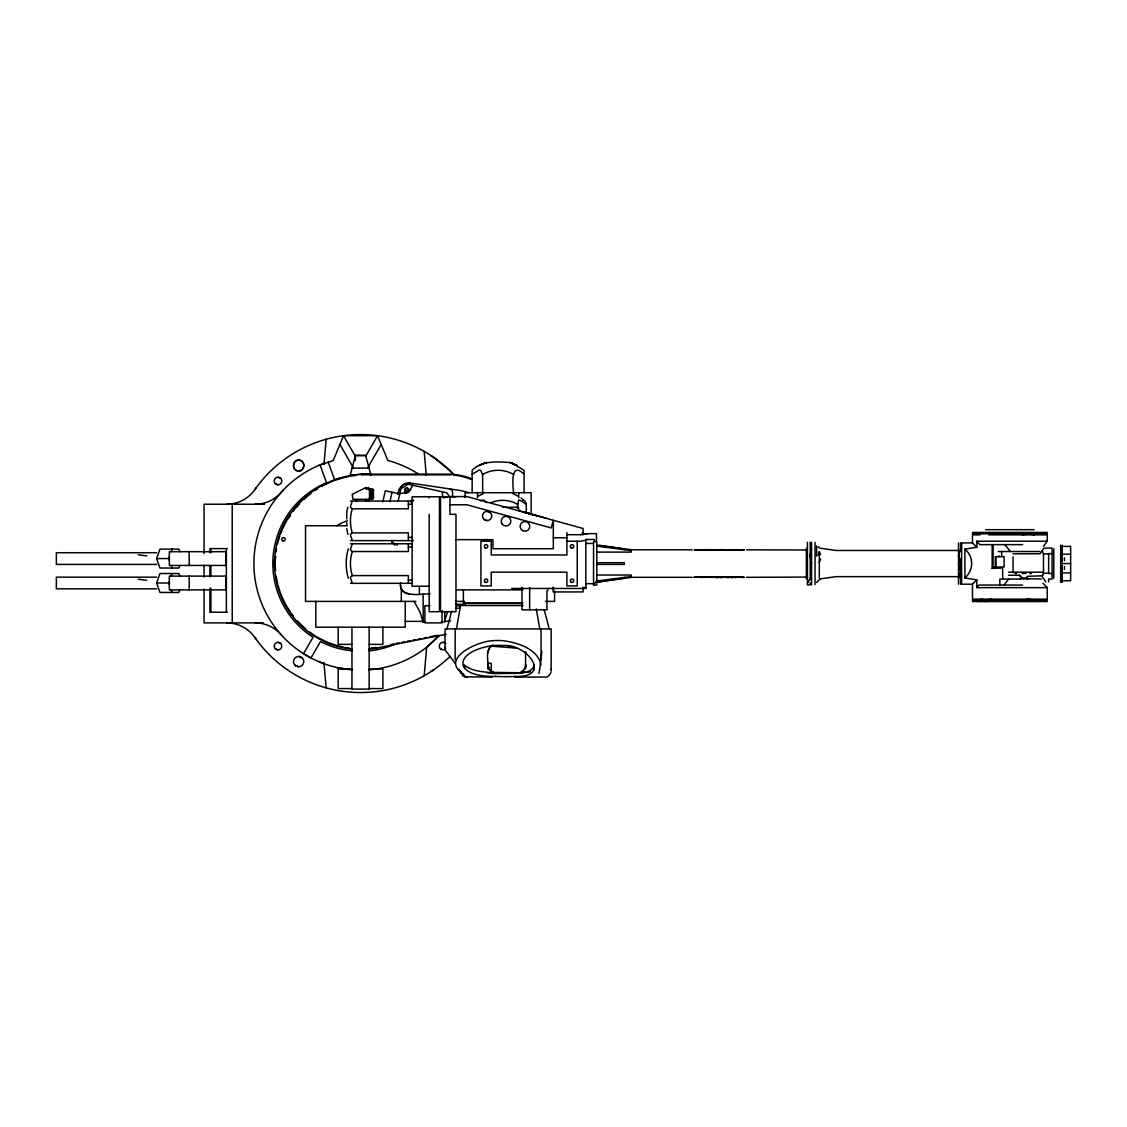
<?xml version="1.0" encoding="UTF-8"?>
<svg xmlns="http://www.w3.org/2000/svg" width="1127" height="1127" viewBox="0 0 1127 1127"><rect width="100%" height="100%" fill="white"/><g stroke="black" fill="none" stroke-linecap="round" stroke-linejoin="round"><path stroke-width="1.5" d="M455.181 628.908L455.125 659.563M554.583 590.999L554.554 601.395L545.398 601.395M551.159 671.143L551.159 628.908L445.08 628.908L444.94 649.73L455.125 663.254M487.794 669.029C489.062 661.704 484.047 649.377 492.964 645.095M323.956 464.394L326.154 439.262M424.175 675.749L426.682 647.039M517.434 508.009L518.49 500.233A4.762 2 40.9 0 1 520.012 500.275L526.309 504.347L526.309 512.672M534.283 664.691C531.902 674.777 518.181 672.425 510.277 673.27L521.533 672.974M487.794 652.984L489.104 648.434L492.231 645.461M456.449 628.908L460.563 605.523L522.984 605.523M811.567 548.821L810.2 555.428L811.567 563.556M382.842 501.867L385.307 490.766L399.747 493.964M389.914 501.769L392.027 492.26M397.887 494.415C398.268 488.047 403.466 482.018 410.242 483.018L458.844 490.287A45.404 45.404 0 0 1 468.114 492.682M398.169 501.106L400.874 488.879L408.199 484.216L446.912 492.809L449.715 497.19M444.813 648.758L445.531 647.307M444.742 620.385L447.574 612.003M1042.264 550.582L1043.475 553.878L1043.475 573.234L1042.376 575.812L1027.838 576.277L1026.317 578.01L1022.076 578.01A31.105 6.847 43.5 0 1 1019.329 575.249M349.948 476.017L355.414 455.731L365.683 455.731L370.924 475.2M446.954 628.908L451.688 611.214M818.272 555.512L819.301 551.723L820.611 554.583M522.787 511.743L524.999 512.348M526.295 512.884L527.661 513.25M526.675 512.982L530.563 514.053L529.718 513.644M531.014 513.997L528.957 513.433M530.873 514.137L533.381 514.729M532.085 514.476L533.747 514.743M536.79 515.574L538.495 516.053L536.889 515.786M347.891 507.277L346.792 511.362L346.792 519.012M960.598 549.117L958.528 555.752L960.598 563.556M958.528 578.292L960.598 571.699L958.528 563.556M348.299 548.821C345.496 558.189 345.496 568.924 348.299 578.292M513.588 492.71C512.517 483.821 510.841 460.915 524.083 474.298M179.827 565.444L178.897 568.036L159.978 568.036L156.583 558.569L159.978 549.117L178.897 549.117L179.827 551.695M179.827 589.872L178.897 592.45L159.978 592.45L156.583 582.997L159.978 573.53L178.897 573.53L179.827 576.108M169.332 560.373L169.332 556.766M171.163 551.695L172.093 549.117M169.332 584.8L169.332 581.18M171.163 576.108L172.093 573.53M819.301 562.401L820.611 558.837M702.91 549.906L701.614 550.244M738.664 577.235L738.41 577.235A13.482 2.437 0 0 0 737.241 577.263L735.325 577.489L737.016 576.855A4.071 1.028 0 0 1 737.565 576.855L737.917 576.841M352.328 501.064L350.553 506.093A2.972 1.071 -67.2 0 0 350.539 507.192L352.328 508.812L408.354 508.812L408.354 501.064M352.328 543.778L350.553 548.807A2.972 1.071 -67.2 0 0 350.539 549.906L352.328 551.526L408.354 551.526L408.354 543.778M303.797 465.888L302.29 469.536A5.156 5.156 0 0 1 293.485 465.888L294.992 461.549A5.156 5.156 0 0 1 303.797 465.197L303.797 465.888A5.156 5.156 3.2 0 1 298.641 471.044A5.156 5.156 3.2 0 1 293.471 465.888M418.441 474.03A106.614 106.614 0 0 0 387.829 460.492L377.559 435.712L343.524 435.712L333.254 460.492L319.026 465.352M702.91 549.737L701.262 550.258A4.071 1.028 0 0 1 700.726 550.258L699.867 550.046A14.158 2.691 0 0 0 701.064 550.089L701.741 549.92M399.86 493.471L406.988 492.724A4.762 3.268 -32.2 0 0 409.186 491.386L412.778 485.23M998.635 556.682L999.128 555.822M365.697 456.266L377.559 435.712M367.641 467.916L381.194 444.461M733.24 550.089L734.987 549.666M807.439 583.152L810.2 578.489M585.815 587.195L584.955 588.491L511.63 588.449M398.648 490.992L402.804 484.779L410.242 483.018M1002.734 579.039L1002.621 568.036L992.169 568.388L993.112 566.994L993.112 544.637M816.666 582.574L819.935 578.954M443.939 498.19L444.813 496.937A1.972 1.972 0 0 1 447.546 497.57M226.738 504.234A34.388 34.388 0 0 0 254.899 489.569L256.111 487.878M596.817 542.059L596.817 585.054L593.549 585.054L596.817 580.518L604.706 581.109L598.113 581.856L596.817 580.518L598.113 580.997M1043.475 546.356L1047.265 541.199L1047.265 534.846L988.759 534.846M1004.129 585.054L1008.651 579.039M734.945 549.737L732.663 550.103M976.813 579.856L972.474 584.195L972.474 599.155L1047.265 599.155L1047.265 587.632L976.813 587.632L976.813 579.856L964.895 577.982C973.813 570.177 974.038 556.935 964.895 549.131L976.813 547.257L976.813 541.199L1047.265 541.199M352.286 649.138A85.976 85.976 0 0 1 286.075 520.561L290.653 514.673M301.472 500.712L296.669 506.911L298.951 504.417M742.552 550.244L744.074 549.68L742.552 550.075A8.523 2.043 -0.1 0 1 741.975 550.215L741.918 550.089A16.623 4.001 -0.1 0 1 741.087 550.089L739.044 550.286M1042.686 575.376L1041.926 576.291L1045.884 581.955M694.204 577.278L695.725 576.869A8.1 2.141 0.1 0 1 696.218 576.897L695.669 577.123A8.579 2.099 -0.1 0 1 696.317 577.038A16.623 4.001 -0.1 0 1 697.19 577.024L698.951 577.01A14.806 2.817 0 0 1 700.388 577.024L702.614 577.447L700.712 577.263A15.736 3.93 0 0 0 699.106 577.137M976.813 587.632L978.842 585.054L1022.583 585.054M734.931 549.92L733.466 550.244A9.918 2.367 -0.1 0 1 732.846 550.23A14.595 3.691 0 0 1 732.296 550.328L731.705 550.272M742.89 549.68L741.721 550.103M744.031 549.737L742.735 550.061M807.439 577.728L806.411 578.869L806.411 548.257M283.046 490.344L280.877 492.696A34.388 34.388 0 0 1 255.181 504.234M1026.148 578.01L1026.993 577.151M426.668 647.194L439.051 635.487M736.551 577.193L737.016 577.024A4.085 1.042 0 0 1 737.551 577.01L738.805 577.066M743.961 549.962L742.735 550.23M697.458 577.235L696.993 577.066A5.889 1.014 -0.1 0 0 696.134 577.123L694.218 577.433L695.542 576.883M704.614 577.221L705.291 577.08A10.678 2.198 0 0 1 706.488 577.038L709.587 576.841A9.213 2.353 0 0 1 710.728 576.841L712.222 577.418L710.32 577.038A5.677 1 0.1 0 0 709.883 577.066A23.216 5.846 0 0 0 708.46 576.982L708.46 576.827M1020.174 578.954L1028.359 579.039M528.154 513.208L526.563 512.771M472.143 474.298L478.764 470.255A4.762 2.423 -37.3 0 1 480.553 470.283L482.638 474.495L482.638 492.71M734.846 549.962L733.635 550.23M705.84 577.249L704.643 577.376L705.333 577.08A8.678 1.564 0 0 1 706.108 577.08L705.981 577.01A6.382 1.071 -0.1 0 0 705.375 577.123A10.016 2.409 -0.1 0 0 704.882 577.094L703.699 577.193M530.578 513.884L528.76 513.377M408.354 540.622L408.354 532.874L352.328 532.874L350.553 534.339A2.972 1.071 67.3 0 0 350.539 535.41L352.328 540.622M408.354 583.335L408.354 575.601L352.328 575.601L350.553 577.052A2.972 1.071 67.3 0 0 350.539 578.123L352.328 583.335M735.438 577.306L737.072 577.08A14.158 2.691 0 0 1 738.396 577.01M536.17 515.405L534.071 514.842M531.648 514.166L530.93 513.968M742.763 549.948L741.749 549.863A8.298 1.507 0 0 1 741.298 549.877A13.468 2.198 -0.1 0 0 741.862 549.863L741.96 549.863M526.224 512.686L524.943 512.503M477.806 496.317L483.497 493.541M694.373 577.292L695.542 577.052M365.796 488.864L368.543 487.498L369.318 489.033M960.598 544.482L961.627 543.989M734.931 576.827L733.649 577.01L734.931 576.827A17.919 8.692 90 0 1 731.395 577.038L728.775 577.038A17.905 8.692 90 0 1 725.239 576.827L726.535 577.01L725.239 576.827M703.347 550.117A17.877 8.678 90 0 1 707.347 550.117L709.531 549.906A17.891 8.678 90 0 1 713.039 550.117L713.039 550.286A17.849 8.664 -90 0 0 709.038 550.286L707.347 550.286A17.863 8.678 -90 0 0 703.347 550.286L710.912 549.793A17.821 8.748 -89.8 0 1 711.757 550.089L713.039 550.117M522.111 672.368L523.717 671.65M703.347 550.286L705.46 549.793M733.423 549.99L732.944 550.032A10.016 2.395 -0.1 0 0 733.409 550.018L732.987 550.032A10.692 2.212 0 0 1 731.789 550.075L731.493 550.046M723.548 576.827L724.746 577.01L722.125 577.038M723.928 550.286L725.112 550.117L723.041 550.286A19.103 10.171 90 0 0 719.308 550.004A18.934 9.96 -90 0 0 715.631 550.286L713.532 550.117L714.729 550.286M480.567 500.782L482.229 500.233A4.762 2.832 -31.5 0 1 484.3 500.275L486.625 502.572M732.818 577.32L727.366 577.151L733.24 577.01M704.784 577.32L705.46 577.249A18.328 4.522 -0.1 0 1 706.404 577.193L707.587 577.01M585.815 588.28L584.955 588.491L584.955 587.28M703.769 577.179L704.657 577.052M390.83 644.517L393.591 643.982M396.352 643.432L399.113 642.883M401.86 642.348L404.621 641.798M407.382 641.263L410.129 640.714M412.891 640.164L415.652 639.629M418.399 639.079L421.16 638.544M423.921 637.995L426.682 637.445M429.429 636.91L437.699 635.276M368.966 649.124A85.976 85.976 0 0 0 377.179 647.912L446.109 634.318M980.758 599.155L985.843 600.184L991.563 599.155M1022.485 534.846L1028.585 533.804L1034.347 534.846M1022.485 600.184L1028.641 599.155L1034.403 600.184M596.817 581.856L624.33 578.137L624.33 577.278M371.896 648.011L375.333 647.49M631.219 576.531L596.817 580.997M599.395 581.856L631.219 577.39L631.219 575.024L596.817 575.024M820.611 578.827L836.149 576.644L958.528 576.644M492.274 645.616C451.772 651.927 453.378 677.764 495.852 676.341M524.435 672.241C515.307 674.256 527.563 669.593 525.633 664.676C525.703 669.269 521.632 673.354 517.025 673.27L496.401 673.27C485.427 671.636 472.805 672.312 463.845 664.691M530.394 671.875L525.605 672.326M491.273 672.354L520.646 672.749M527.802 513.292L526.83 513.024M518.744 672.932L520.463 672.791M512.095 673.397L520.829 673.242M705.981 576.799A14.595 3.691 0 0 0 705.403 576.799L703.657 577.038L705.798 577.024A12.355 2.324 0 0 1 706.502 577.024L707.207 577.01M525.661 512.531L524.506 512.391L526.732 512.813M371.924 648.18L377.179 647.912M701.445 550.075L701.262 550.089A4.085 1.042 0 0 1 700.726 550.103M732.944 549.863L733.663 549.694L732.437 549.863A6.382 1.071 -0.1 0 0 732.902 549.99L732.944 549.863A8.678 1.564 0 0 1 732.17 550.032M696.204 577.263L696.035 577.249A18.131 4.409 0 0 1 697.359 577.151L696.979 577.249A13.468 2.198 -0.1 0 0 696.416 577.249L696.317 577.249A13.89 2.465 0 0 1 696.909 577.306L697.035 577.235A8.298 1.507 0 0 0 696.542 577.249L696.528 577.249M514.363 676.383C553.385 678.144 527.056 643.376 503.121 645.532A30.175 16.666 0 0 0 492.288 645.658M806.411 577.066L746.525 577.32M1061.873 581.926L1060.873 581.955L1062.226 581.926L1062.226 565.19M741.284 550.046L741.369 550.046A5.889 1.057 0 0 0 742.27 550.032M156.709 552.723L56.35 552.723L56.35 564.416L156.709 564.416M732.48 550.103L732.296 550.103A12.355 2.324 0 0 1 731.775 550.103M156.709 577.151L56.35 577.151L56.35 588.843L156.709 588.843M706.573 577.01L705.798 576.841L706.826 577.01A27.978 5.241 0 0 1 707.657 577.137L707.347 576.841M731.508 550.286L731.761 549.877A18.328 4.522 -0.1 0 0 732.804 549.92M741.101 549.877L740.735 549.877A18.145 4.409 0 0 0 742.144 549.948M731.634 549.877L731.493 549.877A27.964 5.339 0 0 1 730.634 549.934M699.458 550.286L700.36 550.272M740.819 550.286L738.565 550.103L739.326 550.117M697.458 576.841L698.726 577.235A12.115 2.24 0 0 1 700.726 577.249M706.925 576.841L708.334 577.235M738.284 576.841L740.904 577.01M697.458 577.01L697.557 577.01A24.4 6.199 0 0 1 698.078 577.123M740.467 549.877L740.678 549.877A24.414 6.199 0 0 1 740.2 549.99L740.242 549.877M698.74 550.117L699.346 549.877M730.55 550.286L731.24 549.877A25.231 4.607 0 0 0 732.156 549.99M697.74 577.066L698.458 577.235M739.058 577.066L740.129 577.066M697.81 577.235L698.726 577.235M354.78 455.223L366.303 455.223M509.728 462.45C496.753 461.873 482.173 460.21 472.143 470.283L472.143 492.71M352.061 468.114L369.022 468.114M369.487 489.343L370.868 489.343L370.868 498.627L369.487 498.627M372.065 489.343L373.446 489.343L373.446 498.627L372.065 498.627M369.487 490.442L370.868 490.442M372.065 490.442L373.446 490.442M455.984 496.768L440.502 496.768L440.502 611.707L455.984 611.707L455.984 514.321L449.969 514.321L449.969 496.57L466.888 496.57L583.082 528.478L583.082 534.874M439.474 497.796L440.502 497.796M369.487 498.345L370.868 498.345M372.065 498.345L373.446 498.345M412.13 500.205L413.679 500.205M350.441 501.064L413.454 501.064M264.591 504.234L204.057 504.234L204.057 553.385M408.354 504.276L412.13 504.276M449.969 504.769L466.888 504.769L551.216 527.929L553.315 520.294L553.315 548.75L492.95 548.75L492.95 539.65L455.984 539.65M502.628 507.291L518.392 507.291L518.983 510.728M439.474 519.209L440.502 519.209M347.398 525.731L305.516 525.731L305.516 601.395L415.891 601.395M985.604 529.676L1034.135 529.676M1047.265 532.437L972.657 532.437L972.474 533.804L1047.265 533.804M566.895 534.691L580.574 534.691M980.053 534.846L972.474 534.846L972.474 542.918L976.813 547.257M408.354 537.41L412.13 537.41M553.315 537.762L566.895 537.762M350.441 540.622L413.454 540.622M566.895 541.199L580.574 541.27A112.968 102.36 -89.6 0 1 585.815 540.227M972.474 542.918L961.627 542.918L961.627 584.195L972.474 584.195M585.815 543.439L593.549 543.439M350.441 543.778L412.13 543.778M1022.626 544.637L979.673 544.637L976.813 541.199M596.817 545.257L631.219 549.722L631.219 552.103L596.817 552.103M596.817 546.116L631.219 550.582M1062.226 546.37L1070.65 546.37L1070.65 580.757L1062.226 580.757M408.354 547.004L412.13 547.004M227.344 548.595L209.904 548.595L209.904 552.836M705.953 549.68A18.159 8.974 -90 0 1 708.08 549.877L708.08 550.061A18.159 8.974 -90 0 0 705.953 549.849L710.404 549.849A18.215 9.044 90 0 0 708.263 550.061M738.41 550.075A14.017 3.522 0 0 1 737.297 550.046L735.663 549.666L736.917 549.666M628.429 549.807L692.26 549.807M714.729 549.877L714.884 550.061A19.103 10.213 90 0 1 718.815 550.286L719.787 550.286A19.215 10.34 90 0 1 723.759 550.061L723.928 549.877M735.748 549.666L737.974 549.877M739.692 550.061L739.425 549.877A15.834 2.86 0 0 1 738.115 549.948M746.525 549.807L806.411 550.004M694.443 550.117L696.007 550.075M701.769 550.117L702.952 550.117M713.532 550.117L715.631 550.117A18.934 9.96 -90 0 1 719.308 549.835A19.103 10.171 -90 0 1 723.041 550.103L725.112 550.117M723.759 549.877A19.272 10.368 90 0 0 719.787 550.117L718.815 550.286M710.912 549.793L711.038 550.004A17.793 8.706 89.7 0 1 711.743 550.3L713.039 550.286M958.528 550.469L836.149 550.469L819.935 548.159L818.272 546.877M998.268 551.526L1039.7 551.526M1052.083 553.611L1048.645 553.611L1048.645 573.516L1052.083 573.516M1013.046 553.751L1040.038 553.751L1044.011 548.088L1052.083 548.088L1052.083 579.039L1048.645 579.039L1048.645 581.898M1043.475 553.878L1048.645 553.878M1060.676 554.16L1070.65 554.23M275.735 556.682C273.72 558.851 273.791 568.247 275.735 570.431M156.583 558.569L168.684 558.569M596.817 562.697L624.33 562.697L624.33 564.416L596.817 564.416M1060.676 563.556L1070.65 563.556M993.112 566.994L1004.115 566.994L1004.115 556.682L995.338 556.682L995.338 566.994M1008.566 572.164L1042.912 572.164M1060.676 572.953L1070.65 572.882M1043.475 573.234L1048.645 573.234M1014.976 573.53L1016.568 573.53M1022.133 573.53L1026.049 573.53M1029.881 573.53L1031.614 573.53M1008.58 575.249L1019.597 575.249A29.696 6.466 43.6 0 0 1022.316 577.996M698.923 577.01L699.881 577.01A14.031 3.522 0 0 1 700.98 577.066L702.487 577.334M713.166 577.01L715.236 577.01A19.103 10.171 90 0 0 718.97 577.292L718.97 577.123A19.145 10.199 -90 0 1 715.772 577.038L713.166 577.01L714.349 576.827M723.548 577.235L723.407 577.066A19.159 10.242 90 0 1 719.463 576.827L718.505 577.01A19.272 10.368 90 0 1 714.518 577.235L714.349 577.235M718.505 577.01L719.463 577.01A19.159 10.242 90 0 0 723.407 577.235M718.97 577.292A18.934 9.96 -90 0 0 722.646 577.01L724.746 577.01M735.325 577.01L736.523 577.01M739.326 577.235L740.453 577.235A19.173 3.353 0 0 1 741.355 577.235A6.269 1.085 0.1 0 1 741.876 577.278L743.834 577.475L741.904 577.08A6.325 1.127 0 0 0 741.425 577.08L740.988 576.841M742.651 577.01L743.834 577.01M630.092 577.32L692.26 577.32M707.305 577.235L708.517 577.235M708.066 577.235L707.643 577.235A27.964 5.339 0 0 0 706.868 577.193M727.873 577.433A18.215 9.044 89.9 0 0 730.028 577.235L730.028 577.066A18.215 9.044 90 0 1 727.873 577.263L732.325 577.263A18.159 8.974 -90 0 1 730.197 577.066L730.197 577.235A18.159 8.974 89.9 0 0 732.325 577.447M1020.442 579.039L999.846 579.039L999.846 585.054M1041.235 579.039L1027.655 578.686M408.354 580.123L412.13 580.123M156.583 582.997L168.684 582.997M350.441 583.335L412.13 583.335M585.815 583.673L593.549 583.673M429.162 586.195L412.13 586.195L412.13 496.768L439.474 496.768L439.474 611.707L429.162 611.707L429.162 514.321M456.844 589.872L522.914 589.872M400.479 582.8C398.803 598.761 421.259 593.774 430.091 593.83M985.843 600.184L1047.265 600.184M455.66 601.395L464.465 601.395M1047.265 601.564L972.657 601.564L972.474 600.184L980.758 600.184L986.055 601.564L980.349 600.184M522.914 603.114L463.38 603.114L463.38 589.872M464.423 603.452L521.702 603.452M455.59 604.311L465.141 604.311M430.035 605.692L424.879 605.692L424.879 622.893L442.08 622.893L442.08 610.595M456.844 605.861L460.408 605.861M455.872 608.27L459.985 608.27M227.344 612.229L209.904 612.229L209.904 588.181M405.255 621.357L423.259 621.357M425.288 622.019L422.991 622.019L420.16 612.271L414.102 601.395M441.192 622.019L444.756 622.019L444.756 611.707M263.239 622.893L204.057 622.893L204.057 588.984M351.948 644.376L338.185 644.376L338.185 627.19M369.149 644.376L382.898 644.376L382.898 627.19M491.879 646.095L500.191 646.137M487.794 663.296L491.231 663.296L491.231 671.889M351.948 668.973L338.185 668.973L338.185 688.583L351.948 688.583M369.149 668.973L382.898 668.973L382.898 688.583L369.149 688.583M492.231 677.059L464.282 676.848M514.884 677.059L545.595 677.059A344.031 25.78 -82.7 0 0 551.018 672.439M729.592 549.877L731.099 550.061L729.07 549.877A21.427 5.353 0 0 0 729.563 549.934L729.423 549.877A13.327 2.423 0 0 1 728.239 549.863L727.295 549.765L728.098 549.863A10.228 1.831 0 0 0 729.239 549.99A12.679 2.169 0.1 0 1 728.465 549.906L728.746 550.103M730.831 550.061L729.69 550.046A23.216 5.846 0 0 1 728.507 550.131A8.847 2.212 0 0 1 727.803 550.075L726.182 549.807L727.957 550.089A5.677 1 0.1 0 0 728.394 550.046M739.354 550.286L738.565 550.286A15.102 3.804 0 0 1 737.297 550.23L735.748 549.99L737.03 550.23M708.827 576.841L708.968 577.066A10.213 1.831 0 0 1 710.066 577.137M711.038 577.404L710.038 577.249A13.341 2.423 0 0 0 708.968 577.249L708.855 577.066M524.083 512.095L522.956 511.785M698.05 550.103L697.824 549.877A19.173 3.353 0 0 1 696.923 549.877M708.531 577.01L709.489 577.01M709.221 577.235L708.855 577.235A21.427 5.353 0 0 1 709.179 577.193A12.679 2.184 0.1 0 1 709.813 577.221L709.658 577.249M699.557 576.841L699.712 576.841A15.102 3.804 0 0 1 700.98 576.897L702.459 577.137L700.924 576.869A14.214 3.536 0 0 0 699.275 576.925L699.909 577.249M697.402 550.272L696.852 550.103A15.215 3.677 0.1 0 1 696.218 550.145M728.817 550.272L728.69 550.272A9.227 2.353 0 0 1 727.549 550.286L726.168 549.976L727.126 550.215M741.312 576.841L741.467 576.855A15.215 3.677 0.1 0 1 742.073 576.968L743.792 577.179M491.09 646.137L516.251 648.11M737.847 549.863L736.861 549.666M700.571 577.249L701.388 577.376M487.244 672.875L494.232 673.002L489.442 669.734L487.794 664.676L489.611 669.945L494.387 673.03M728.183 549.863L727.943 550.032A12.552 2.987 0.1 0 0 728.817 549.92M710.095 577.08L710.954 577.348M527.816 513.208L527.042 512.996M696.176 550.089L694.528 549.962M695.683 549.934L696.373 550.032M528.662 513.532L529.972 513.884M695.711 549.779L696.373 549.863M727.605 550.244L727.817 550.258A9.594 2.465 0 0 0 728.465 550.3M710.672 576.869L710.461 576.855A9.594 2.465 0 0 0 709.813 576.813A24.512 6.41 0 0 0 709.235 576.813M534.071 515.011L535.508 515.405L534.55 515.138M739.171 549.976A15.736 3.93 0 0 1 737.565 549.962L737.593 549.863A4.578 0.803 0.1 0 0 738.072 550.032M508.15 646.419L512.038 646.701M701.05 577.109L702.431 577.278M337.255 667.945L344.031 668.565M695.627 550.061L694.57 549.821M711.137 576.911L712.194 577.221L710.559 577.038A8.847 2.212 0 0 0 709.771 577.024M492.245 672.636L496.401 673.27M138.212 554.794L146.792 555.921M138.212 579.222L146.792 580.335M599.395 545.257L619.582 548.271M620.78 548.455L624.33 548.976L624.33 549.835M604.157 546.82L606.523 547.187M553.146 588.266L554.005 588.491M520.068 510.996L546.201 518.166M710.968 577.165L711.024 577.235M512.292 463.352L524.083 470.283L524.083 492.71M319.406 661.915L324.041 663.733M487.103 511.32L490.358 512.644M483.863 519.279L487.103 520.604M278.003 477.228L280.708 478.369M275.298 483.666L278.003 484.793M443.08 642.32L445.785 643.447A3.79 3.79 0 0 0 439.967 643.968A3.79 3.79 0 0 0 441.601 649.575M440.389 648.743L443.08 649.885A3.79 3.79 0 0 0 445.728 648.8M278.003 642.32L280.708 643.447M298.641 656.421L302.318 657.971M275.298 648.743L278.003 649.885M294.95 665.184L298.641 666.733M512.729 493.541L518.434 496.317M978.081 600.184L981.11 601.564M397.38 545.102L391.717 542.115L394.844 545.088M407.115 488.005L408.368 488.879M405.016 490.978L406.255 491.865M521.097 498.035L523.604 499.951M735.748 549.821L737.509 550.089A14.214 3.522 0 0 0 739.002 550.187M1042.94 583.166L1047.265 587.632M463.521 676.256L462.126 674.594M960.598 546.919L961.627 548.102M463.535 674.087C438.614 658.577 479.172 640.516 493.372 640.685A34.782 20.525 0 0 1 503.107 640.699C517.645 642.587 537.678 648.729 541.059 664.888M1010.356 551.526L1004.89 544.637M453.942 475.58L450.899 471.523L433.177 456.984A6.875 6.875 0 0 0 430.824 455.956M226.738 622.893A34.388 34.388 0 0 1 254.899 637.544L256.111 639.234M458.9 669.199L461.408 673.256M460.985 672.918L459.746 670.819M343.524 435.712L355.385 456.266L355.385 460.633M339.903 444.461L353.441 467.916M960.598 560.753L958.528 555.752L960.598 561.387L960.598 584.195M328.154 461.985L334.62 479.778A87.695 87.695 0 0 1 342.636 477.707M320.068 464.93L326.548 482.722A87.695 87.695 0 0 0 313.024 637.276L303.557 653.674L310.996 657.971L320.462 641.573A87.695 87.695 0 0 0 352.033 650.842M171.163 565.444L172.093 568.036M171.163 589.872L172.093 592.45M551.103 668.86L551.371 669.635M347.891 534.409L346.792 528.662M544.144 609.749L549.272 628.908M536.255 608.862L539.791 628.908M442.7 497.43L442.333 491.781M424.175 451.378L426.26 475.298M323.956 662.732L326.154 687.864M525.52 651.645L525.633 668.875M525.562 651.955L525.633 652.984M1001.565 551.526L1001.706 555.822M541.059 628.908L541.101 659.563M1064.466 557.964L1064.466 560.711M1064.466 566.585L1064.466 569.389M1062.226 545.158L1062.226 561.922M1060.676 545.158L1060.676 581.955M1053.801 548.764L1053.801 578.348M1013.046 556.823L1013.046 572.164M995.958 556.682L995.958 566.994M992.169 544.637L992.169 568.388M964.895 549.131L964.895 577.982M960.598 542.918L960.598 551.357M958.528 542.918L958.528 584.195M819.301 551.723L819.301 577.658M816.666 545.961L816.666 556.062M815.046 542.453L815.046 584.659M811.567 542.242L811.567 584.885M810.2 542.242L810.2 579.785M810.2 582.659L810.2 584.885L807.439 584.885L807.439 542.242M730.93 576.827L730.93 577.01A17.877 8.678 -90 0 0 734.931 576.996M729.239 576.827L729.239 577.01A17.877 8.664 -90 0 1 725.239 577.01M702.952 549.624L701.769 549.638M695.627 549.638L694.443 549.638M593.549 542.059L593.549 585.054M585.815 588.449L585.815 539.481L594.408 539.481L594.408 541.552L596.479 541.552L596.479 533.635L587.547 533.635A153.216 138.875 89.7 0 0 582.293 534.381M583.082 587.181L583.082 591.929L553.146 591.929L553.146 587.125M582.377 532.648L582.377 533.635M577.221 541.199L577.221 585.913L566.895 585.913L566.895 572.164L491.231 572.164L491.231 585.913L480.919 585.913L480.919 541.199L491.231 541.199L491.231 554.963L566.895 554.963L566.895 532.606M531.127 514.574L531.127 492.71L465.099 492.71L465.099 497.754M529.662 587.463L529.662 609.82M521.956 587.463L521.956 609.82L546.961 609.82L546.961 590.9A63.816 18.877 -10.4 0 0 548.074 590.027M518.744 492.71L518.744 497.754M517.251 507.291L517.251 508.009M477.482 492.71L477.482 497.754M452.547 497.077L452.547 492.302A3.437 3.437 0 0 0 449.617 488.907M429.162 496.768L429.162 497.88M423.16 593.83L423.16 622.019M419.399 586.744L419.399 593.83M410.932 501.064L410.932 502.078M405.255 601.395L405.255 627.19L315.828 627.19L315.828 601.395M401.311 588.928L401.311 601.395M369.487 489.033L369.487 499.346M369.149 627.19L369.149 689.09L351.948 689.09L351.948 627.19M368.628 499.346L368.628 501.064M366.05 499.346L366.05 501.064M356.414 499.346L356.414 501.064M346.792 522.674L346.792 524.576M232.218 504.234L232.218 622.893M226.372 548.595L226.372 612.229M210.876 548.595L210.876 552.568M210.876 565.824L210.876 576.432M210.876 588.364L210.876 612.229M209.904 565.571L209.904 576.883M204.057 565.247L204.057 577.123M189.195 551.695L189.195 565.444M189.195 576.108L189.195 589.872M375.474 647.532A85.3 85.3 0 0 1 370.67 648.25M349.708 648.166A85.3 85.3 0 0 1 344.918 647.405M343.326 647.095A85.3 85.3 0 0 1 329.394 642.968M327.901 642.362A85.3 85.3 0 0 1 316.377 636.53M314.996 635.67A85.3 85.3 0 0 1 309.615 631.979M305.769 628.936A85.3 85.3 0 0 1 297.486 621.005M293.189 615.877A85.3 85.3 0 0 1 291.175 613.187M290.245 611.862A85.3 85.3 0 0 1 280.581 593.253M280.045 591.745A85.3 85.3 0 0 1 278.13 585.561M277.735 583.997A85.3 85.3 0 0 1 276.171 576.066M275.368 568.036A85.3 85.3 0 0 1 275.523 556.724M276.045 551.906A85.3 85.3 0 0 1 276.552 548.68M277.552 543.89A85.3 85.3 0 0 1 279.82 536.015M280.369 534.466A85.3 85.3 0 0 1 282.201 529.817M282.835 528.394A85.3 85.3 0 0 1 286.681 520.913M287.427 519.632A85.3 85.3 0 0 1 289.808 515.898M288.315 518.181A92.175 92.175 0 0 1 290.062 515.49M292.851 511.573A92.175 92.175 0 0 1 299.007 504.22M303.529 499.684A92.175 92.175 0 0 1 310.869 493.513M314.771 490.71A92.175 92.175 0 0 1 317.448 488.963M321.575 486.512A92.175 92.175 0 0 1 333.155 481.074M334.649 480.511A92.175 92.175 0 0 1 348.623 476.58M351.807 476.003A92.175 92.175 0 0 1 355.019 475.538M361.542 474.96A92.175 92.175 0 0 1 366.5 474.819L448.25 474.819A59.506 59.506 0 0 1 451.166 474.904M455.547 475.27A59.506 59.506 0 0 1 470.748 479.243M286.075 520.561A92.865 92.865 0 0 1 366.5 474.143L448.25 474.143A60.182 60.182 0 0 1 472.438 479.214M350.06 475.608A92.78 92.682 0 0 1 370.656 474.228M410.735 489.343A6.875 6.875 0 0 1 405.002 493.147M482.638 474.495A30.514 30.514 0 0 1 513.588 474.495M450.687 620.921A42.995 42.995 0 0 1 444.545 621.357M336.719 525.731A44.714 44.714 0 0 1 347.37 520.829M409.073 593.83A8.593 8.593 0 0 1 400.479 585.223M697.514 576.728A24.456 6.424 0 0 1 698.064 576.714M704.868 576.897A9.918 2.381 -0.1 0 1 705.432 576.883M740.763 550.399A24.456 6.424 0 0 1 740.214 550.399M741.918 549.807A13.89 2.465 0 0 1 741.369 549.807M739.551 549.877A12.115 2.24 0 0 1 737.565 549.863M742.482 550.201A8.128 2.155 0.1 0 1 742.059 550.215M732.381 549.737A25.231 4.438 0 0 1 731.634 549.751M708.263 549.877A18.215 9.044 90 0 1 710.404 549.68M696.88 549.962A15.947 3.775 0.1 0 1 696.218 549.948M696.866 549.849A6.269 1.085 0.1 0 1 696.373 549.835M697.852 549.68A18.835 3.254 0.1 0 1 696.937 549.666M701.036 549.849A13.468 2.437 0 0 1 699.994 549.863M709.461 577.193A12.566 2.987 0.1 0 1 710.249 577.207M705.896 577.376A25.245 4.438 0 0 1 706.939 577.376M727.366 577.334A17.821 8.748 -89.7 0 1 726.464 577.01M741.397 577.151A15.961 3.775 0.1 0 1 742.059 577.165M740.425 577.433A18.835 3.254 0.1 0 1 741.341 577.447M580.574 534.719A153.216 138.846 -89.7 0 1 587.547 533.649M352.328 532.874A39.332 39.332 0 0 1 352.328 508.812M352.328 575.601A39.332 39.332 0 0 1 352.328 551.526M491.217 502.614A30.514 30.049 -90 0 1 517.532 504.347M522.998 500.599A30.514 5.297 90 0 1 526.309 504.347M511.32 673.397A53.251 2.846 -0.1 0 1 491.992 673.495M464.845 668.114A191.083 18.483 82.3 0 1 464.042 666.522M534.226 669.917A188.73 5.241 -86.2 0 1 534.085 667.339M464.141 676.552A31.739 2.93 62.8 0 1 463.267 675.721M461.845 673.678A31.697 4.142 69 0 1 460.689 671.861M541.848 651.336A189.04 4.17 -85.9 0 1 538.974 673.411M467.17 677.073A189.561 17.891 81.6 0 1 463.606 674.636M514.997 676.524A25.005 2.24 0.1 0 1 495.359 676.439M449.715 656.745A128.971 128.971 0 0 1 254.899 637.544M254.899 489.569A128.971 128.971 0 0 1 454.209 474.904M293.527 464.451A5.156 5.156 3.2 0 1 299.021 460.041A5.156 5.156 3.2 0 1 303.797 465.197M433.177 670.142A6.875 6.875 0 0 1 430.782 671.171M439.206 635.529A106.614 106.614 0 0 1 368.726 669.861M352.497 669.875A106.614 106.614 0 0 1 324.041 463.38M255.181 622.893A34.388 34.388 0 0 1 280.877 634.416M394.647 644.362A87.695 87.695 0 0 1 369.121 650.842M365.965 487.498L352.202 494.373L352.976 499.346L372.065 499.346L372.065 489.033L366.74 489.033L365.965 487.498M482.624 463.831L478.919 465.62L486.582 462.45L482.624 463.831M226.147 551.695L169.332 551.695L169.332 565.444L226.147 565.444L226.147 551.695M226.147 576.108L169.332 576.108L169.332 589.872L226.147 589.872L226.147 576.108M512.376 463.352L509.643 462.45L517.307 465.62L512.376 463.352M282.595 540.749A1.719 1.719 0 0 0 285.187 539.255A1.719 1.719 0 0 0 282.595 537.762A1.719 1.719 0 0 0 282.595 540.749M405.354 491.386A1.972 1.972 0 0 0 408.622 490.358A1.972 1.972 0 0 0 406.1 488.047A1.972 1.972 0 0 0 405.354 491.386M405.959 491.203A1.465 1.465 0 0 0 408.157 489.935A1.465 1.465 0 0 0 405.959 488.667A1.465 1.465 0 0 0 405.959 491.203M502.219 524.125A4.818 4.818 0 0 0 510.489 522.984A4.818 4.818 0 0 0 505.375 516.405A4.818 4.818 0 0 0 502.219 524.125M522.534 530.549A4.818 4.818 0 0 0 529.76 526.379A4.818 4.818 0 0 0 522.534 522.21A4.818 4.818 0 0 0 522.534 530.549M484.793 519.984A4.649 4.649 0 0 0 491.752 515.955A4.649 4.649 0 0 0 484.793 511.94A4.649 4.649 0 0 0 484.793 519.984M571.206 582.25A1.719 1.719 0 0 0 573.784 580.757A1.719 1.719 0 0 0 571.206 579.264A1.719 1.719 0 0 0 571.206 582.25M485.216 582.25A1.719 1.719 0 0 0 487.794 580.757A1.719 1.719 0 0 0 485.216 579.264A1.719 1.719 0 0 0 485.216 582.25M485.216 547.849A1.719 1.719 0 0 0 487.794 546.356A1.719 1.719 0 0 0 485.216 544.876A1.719 1.719 0 0 0 485.216 547.849M571.206 547.849A1.719 1.719 0 0 0 573.784 546.356A1.719 1.719 0 0 0 571.206 544.876A1.719 1.719 0 0 0 571.206 547.849M276.115 484.286A3.79 3.79 0 0 0 281.778 481.018A3.79 3.79 0 0 0 276.115 477.735A3.79 3.79 0 0 0 276.115 484.286M296.063 666.043A5.156 5.156 0 0 0 303.797 661.577A5.156 5.156 0 0 0 296.063 657.111A5.156 5.156 0 0 0 296.063 666.043M276.115 649.377A3.79 3.79 0 0 0 281.778 646.095A3.79 3.79 0 0 0 276.115 642.827A3.79 3.79 0 0 0 276.115 649.377"/></g></svg>
